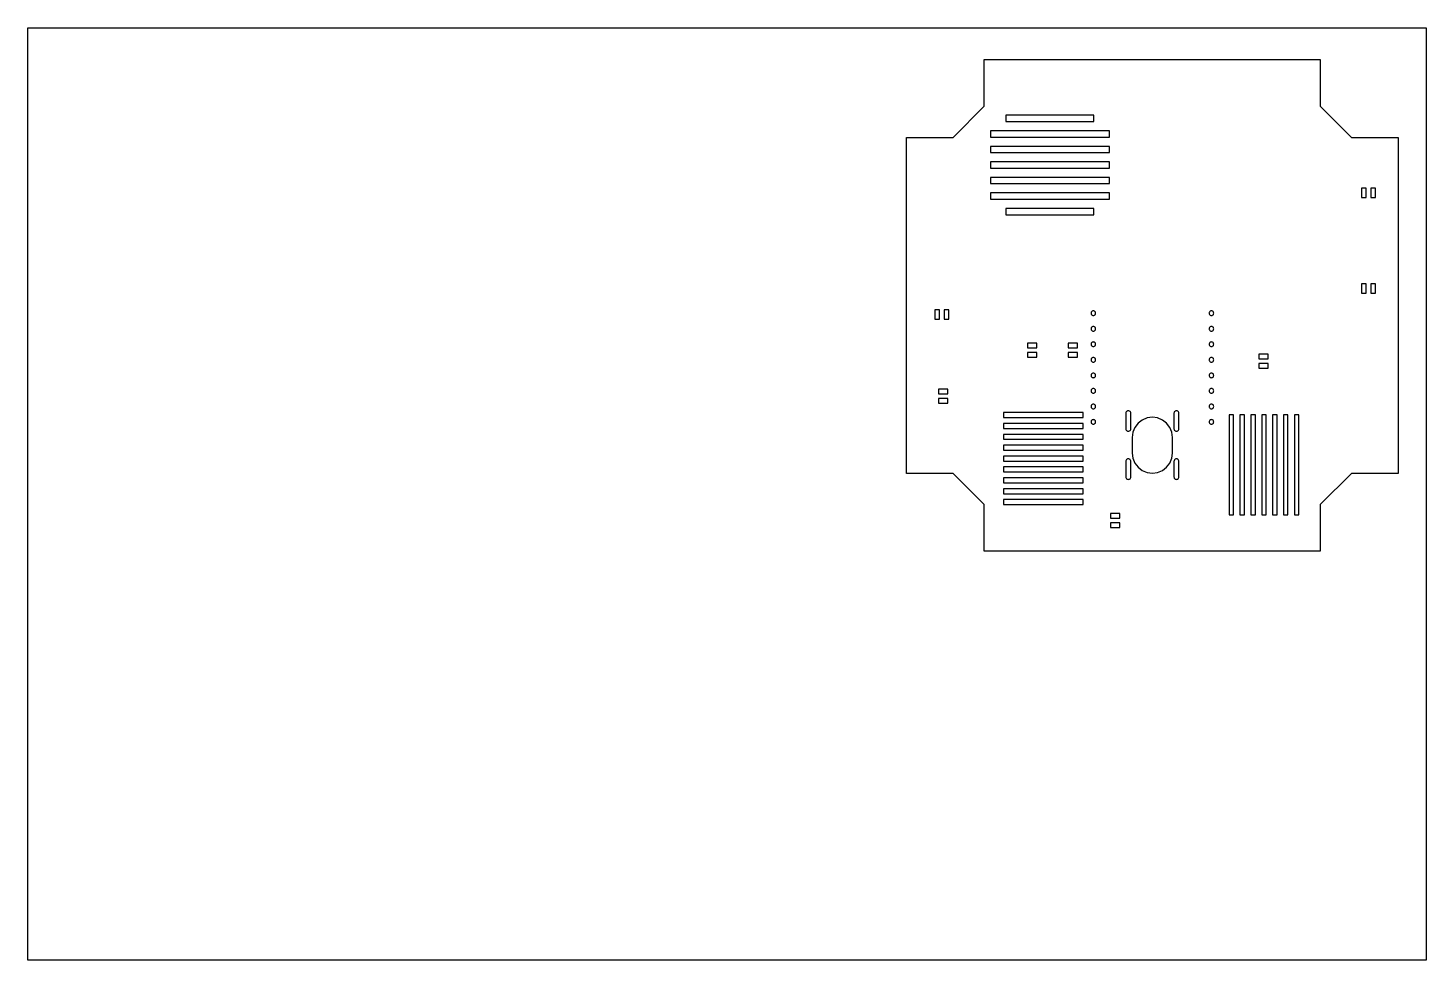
# Model space of a CAD drawing. Extents: x 37.8 to 127.8, y -2.4 to 57.6.
import ezdxf

# ---------------------------------------------------------------- set-up
doc = ezdxf.new("R2010")
doc.units = 0
doc.header["$MEASUREMENT"] = 0
doc.layers.add('Groupe#118', color=7, linetype='Continuous')

msp = doc.modelspace()

# ---------------------------------------------------------------- linework, layer by layer
at = {"extrusion": (0, 0, -1)}
for p, q in [((37.812, -2.439), (37.812, 57.561)), ((37.812, 57.561), (127.812, 57.561)), ((127.812, 57.561), (127.812, -2.439)), ((127.812, -2.439), (37.812, -2.439))]:
    msp.add_line(p, q, dxfattribs=at)
at = {"layer": 'Groupe#118'}
for points in [[(126.019, 50.51, 0.4), (126.019, 28.885, 0.4), (123.019, 28.885, 0.4), (120.994, 26.885, 0.4), (120.994, 23.885, 0.4), (99.369, 23.885, 0.4), (99.369, 26.885, 0.4), (97.369, 28.885, 0.4), (94.369, 28.885, 0.4), (94.369, 50.51, 0.4), (97.369, 50.51, 0.4), (99.369, 52.535, 0.4), (99.369, 55.535, 0.4), (120.994, 55.535, 0.4), (120.994, 52.535, 0.4), (123.019, 50.51, 0.4), (126.019, 50.51, 0.4)], [(106.43, 51.539, 0.4), (106.43, 51.939, 0.4), (100.77, 51.939, 0.4), (100.77, 51.539, 0.4), (106.43, 51.539, 0.4)], [(107.43, 50.539, 0.4), (107.43, 50.939, 0.4), (99.77, 50.939, 0.4), (99.77, 50.539, 0.4), (107.43, 50.539, 0.4)], [(107.43, 49.539, 0.4), (107.43, 49.939, 0.4), (99.77, 49.939, 0.4), (99.77, 49.539, 0.4), (107.43, 49.539, 0.4)], [(107.43, 48.539, 0.4), (107.43, 48.939, 0.4), (99.77, 48.939, 0.4), (99.77, 48.539, 0.4), (107.43, 48.539, 0.4)], [(107.43, 47.539, 0.4), (107.43, 47.939, 0.4), (99.77, 47.939, 0.4), (99.77, 47.539, 0.4), (107.43, 47.539, 0.4)], [(107.43, 46.539, 0.4), (107.43, 46.939, 0.4), (99.77, 46.939, 0.4), (99.77, 46.539, 0.4), (107.43, 46.539, 0.4)], [(123.949, 47.243, 0.4), (123.649, 47.243, 0.4), (123.649, 46.643, 0.4), (123.949, 46.643, 0.4), (123.949, 47.243, 0.4)], [(124.549, 47.243, 0.4), (124.249, 47.243, 0.4), (124.249, 46.643, 0.4), (124.549, 46.643, 0.4), (124.549, 47.243, 0.4)], [(106.43, 45.539, 0.4), (106.43, 45.939, 0.4), (100.77, 45.939, 0.4), (100.77, 45.539, 0.4), (106.43, 45.539, 0.4)], [(123.649, 40.493, 0.4), (123.949, 40.493, 0.4), (123.949, 41.093, 0.4), (123.649, 41.093, 0.4), (123.649, 40.493, 0.4)], [(124.249, 40.493, 0.4), (124.549, 40.493, 0.4), (124.549, 41.093, 0.4), (124.249, 41.093, 0.4), (124.249, 40.493, 0.4)], [(96.501, 39.423, 0.4), (96.201, 39.423, 0.4), (96.201, 38.823, 0.4), (96.501, 38.823, 0.4), (96.501, 39.423, 0.4)], [(97.101, 39.423, 0.4), (96.801, 39.423, 0.4), (96.801, 38.823, 0.4), (97.101, 38.823, 0.4), (97.101, 39.423, 0.4)], [(106.544, 39.198, 0.4), (106.544, 39.203, 0.4), (106.539, 39.237, 0.4), (106.524, 39.273, 0.4), (106.5, 39.304, 0.4), (106.469, 39.328, 0.4), (106.433, 39.343, 0.4), (106.394, 39.348, 0.4), (106.356, 39.343, 0.4), (106.319, 39.328, 0.4), (106.288, 39.304, 0.4), (106.264, 39.273, 0.4), (106.249, 39.237, 0.4), (106.245, 39.203, 0.4), (106.244, 39.198, 0.4), (106.249, 39.159, 0.4), (106.264, 39.123, 0.4), (106.288, 39.092, 0.4), (106.319, 39.068, 0.4), (106.356, 39.053, 0.4), (106.394, 39.048, 0.4), (106.433, 39.053, 0.4), (106.469, 39.068, 0.4), (106.5, 39.092, 0.4), (106.524, 39.123, 0.4), (106.539, 39.159, 0.4), (106.544, 39.198, 0.4)], [(114.144, 39.198, 0.4), (114.144, 39.203, 0.4), (114.139, 39.237, 0.4), (114.124, 39.273, 0.4), (114.1, 39.304, 0.4), (114.069, 39.328, 0.4), (114.033, 39.343, 0.4), (113.994, 39.348, 0.4), (113.956, 39.343, 0.4), (113.919, 39.328, 0.4), (113.888, 39.304, 0.4), (113.864, 39.273, 0.4), (113.849, 39.237, 0.4), (113.845, 39.203, 0.4), (113.844, 39.198, 0.4), (113.849, 39.159, 0.4), (113.864, 39.123, 0.4), (113.888, 39.092, 0.4), (113.919, 39.068, 0.4), (113.956, 39.053, 0.4), (113.994, 39.048, 0.4), (114.033, 39.053, 0.4), (114.069, 39.068, 0.4), (114.1, 39.092, 0.4), (114.124, 39.123, 0.4), (114.139, 39.159, 0.4), (114.144, 39.198, 0.4)], [(106.524, 38.273, 0.4), (106.5, 38.304, 0.4), (106.469, 38.328, 0.4), (106.433, 38.343, 0.4), (106.394, 38.348, 0.4), (106.356, 38.343, 0.4), (106.319, 38.328, 0.4), (106.288, 38.304, 0.4), (106.264, 38.273, 0.4), (106.249, 38.237, 0.4), (106.244, 38.198, 0.4), (106.249, 38.159, 0.4), (106.264, 38.123, 0.4), (106.288, 38.092, 0.4), (106.319, 38.068, 0.4), (106.356, 38.053, 0.4), (106.394, 38.048, 0.4), (106.433, 38.053, 0.4), (106.469, 38.068, 0.4), (106.5, 38.092, 0.4), (106.524, 38.123, 0.4), (106.539, 38.159, 0.4), (106.544, 38.198, 0.4), (106.539, 38.237, 0.4), (106.524, 38.273, 0.4)], [(113.919, 38.068, 0.4), (113.956, 38.053, 0.4), (113.994, 38.048, 0.4), (114.033, 38.053, 0.4), (114.069, 38.068, 0.4), (114.1, 38.092, 0.4), (114.124, 38.123, 0.4), (114.139, 38.159, 0.4), (114.144, 38.198, 0.4), (114.139, 38.237, 0.4), (114.124, 38.273, 0.4), (114.1, 38.304, 0.4), (114.069, 38.328, 0.4), (114.033, 38.343, 0.4), (113.994, 38.348, 0.4), (113.956, 38.343, 0.4), (113.919, 38.328, 0.4), (113.888, 38.304, 0.4), (113.864, 38.273, 0.4), (113.849, 38.237, 0.4), (113.844, 38.198, 0.4), (113.849, 38.159, 0.4), (113.864, 38.123, 0.4), (113.888, 38.092, 0.4), (113.919, 38.068, 0.4)], [(102.766, 36.971, 0.4), (102.766, 37.271, 0.4), (102.166, 37.271, 0.4), (102.166, 36.971, 0.4), (102.766, 36.971, 0.4)], [(105.366, 36.971, 0.4), (105.366, 37.271, 0.4), (104.766, 37.271, 0.4), (104.766, 36.971, 0.4), (105.366, 36.971, 0.4)], [(106.394, 37.048, 0.4), (106.433, 37.053, 0.4), (106.469, 37.068, 0.4), (106.5, 37.092, 0.4), (106.524, 37.123, 0.4), (106.539, 37.159, 0.4), (106.544, 37.198, 0.4), (106.539, 37.237, 0.4), (106.524, 37.273, 0.4), (106.5, 37.304, 0.4), (106.469, 37.328, 0.4), (106.433, 37.343, 0.4), (106.394, 37.348, 0.4), (106.356, 37.343, 0.4), (106.319, 37.328, 0.4), (106.288, 37.304, 0.4), (106.264, 37.273, 0.4), (106.249, 37.237, 0.4), (106.244, 37.198, 0.4), (106.249, 37.159, 0.4), (106.264, 37.123, 0.4), (106.288, 37.092, 0.4), (106.319, 37.068, 0.4), (106.356, 37.053, 0.4), (106.394, 37.048, 0.4)], [(114.124, 37.123, 0.4), (114.139, 37.159, 0.4), (114.144, 37.198, 0.4), (114.139, 37.237, 0.4), (114.124, 37.273, 0.4), (114.1, 37.304, 0.4), (114.069, 37.328, 0.4), (114.033, 37.343, 0.4), (113.994, 37.348, 0.4), (113.956, 37.343, 0.4), (113.919, 37.328, 0.4), (113.888, 37.304, 0.4), (113.864, 37.273, 0.4), (113.849, 37.237, 0.4), (113.844, 37.198, 0.4), (113.849, 37.159, 0.4), (113.864, 37.123, 0.4), (113.888, 37.092, 0.4), (113.919, 37.068, 0.4), (113.956, 37.053, 0.4), (113.994, 37.048, 0.4), (114.033, 37.053, 0.4), (114.069, 37.068, 0.4), (114.1, 37.092, 0.4), (114.124, 37.123, 0.4)], [(102.766, 36.371, 0.4), (102.766, 36.671, 0.4), (102.166, 36.671, 0.4), (102.166, 36.371, 0.4), (102.766, 36.371, 0.4)], [(105.366, 36.371, 0.4), (105.366, 36.671, 0.4), (104.766, 36.671, 0.4), (104.766, 36.371, 0.4), (105.366, 36.371, 0.4)], [(106.524, 36.273, 0.4), (106.5, 36.304, 0.4), (106.469, 36.328, 0.4), (106.433, 36.343, 0.4), (106.394, 36.348, 0.4), (106.356, 36.343, 0.4), (106.319, 36.328, 0.4), (106.288, 36.304, 0.4), (106.264, 36.273, 0.4), (106.249, 36.237, 0.4), (106.244, 36.198, 0.4), (106.249, 36.159, 0.4), (106.264, 36.123, 0.4), (106.288, 36.092, 0.4), (106.319, 36.068, 0.4), (106.356, 36.053, 0.4), (106.394, 36.048, 0.4), (106.433, 36.053, 0.4), (106.469, 36.068, 0.4), (106.5, 36.092, 0.4), (106.524, 36.123, 0.4), (106.539, 36.159, 0.4), (106.544, 36.198, 0.4), (106.539, 36.237, 0.4), (106.524, 36.273, 0.4)], [(113.888, 36.092, 0.4), (113.919, 36.068, 0.4), (113.956, 36.053, 0.4), (113.994, 36.048, 0.4), (114.033, 36.053, 0.4), (114.069, 36.068, 0.4), (114.1, 36.092, 0.4), (114.124, 36.123, 0.4), (114.139, 36.159, 0.4), (114.144, 36.198, 0.4), (114.139, 36.237, 0.4), (114.124, 36.273, 0.4), (114.1, 36.304, 0.4), (114.069, 36.328, 0.4), (114.033, 36.343, 0.4), (113.994, 36.348, 0.4), (113.956, 36.343, 0.4), (113.919, 36.328, 0.4), (113.888, 36.304, 0.4), (113.864, 36.273, 0.4), (113.849, 36.237, 0.4), (113.844, 36.198, 0.4), (113.849, 36.159, 0.4), (113.864, 36.123, 0.4), (113.888, 36.092, 0.4)], [(117.656, 36.271, 0.4), (117.656, 36.571, 0.4), (117.056, 36.571, 0.4), (117.056, 36.271, 0.4), (117.656, 36.271, 0.4)], [(106.5, 35.092, 0.4), (106.524, 35.123, 0.4), (106.539, 35.159, 0.4), (106.544, 35.198, 0.4), (106.539, 35.237, 0.4), (106.524, 35.273, 0.4), (106.5, 35.304, 0.4), (106.469, 35.328, 0.4), (106.433, 35.343, 0.4), (106.394, 35.348, 0.4), (106.356, 35.343, 0.4), (106.319, 35.328, 0.4), (106.288, 35.304, 0.4), (106.264, 35.273, 0.4), (106.249, 35.237, 0.4), (106.244, 35.198, 0.4), (106.249, 35.159, 0.4), (106.264, 35.123, 0.4), (106.288, 35.092, 0.4), (106.319, 35.068, 0.4), (106.356, 35.053, 0.4), (106.394, 35.048, 0.4), (106.433, 35.053, 0.4), (106.469, 35.068, 0.4), (106.5, 35.092, 0.4)], [(114.069, 35.068, 0.4), (114.1, 35.092, 0.4), (114.124, 35.123, 0.4), (114.139, 35.159, 0.4), (114.144, 35.198, 0.4), (114.139, 35.237, 0.4), (114.124, 35.273, 0.4), (114.1, 35.304, 0.4), (114.069, 35.328, 0.4), (114.033, 35.343, 0.4), (113.994, 35.348, 0.4), (113.956, 35.343, 0.4), (113.919, 35.328, 0.4), (113.888, 35.304, 0.4), (113.864, 35.273, 0.4), (113.849, 35.237, 0.4), (113.844, 35.198, 0.4), (113.849, 35.159, 0.4), (113.864, 35.123, 0.4), (113.888, 35.092, 0.4), (113.919, 35.068, 0.4), (113.956, 35.053, 0.4), (113.994, 35.048, 0.4), (114.033, 35.053, 0.4), (114.069, 35.068, 0.4)], [(117.656, 35.671, 0.4), (117.656, 35.971, 0.4), (117.056, 35.971, 0.4), (117.056, 35.671, 0.4), (117.656, 35.671, 0.4)], [(97.017, 34.012, 0.4), (97.017, 34.312, 0.4), (96.417, 34.312, 0.4), (96.417, 34.012, 0.4), (97.017, 34.012, 0.4)], [(106.5, 34.092, 0.4), (106.524, 34.123, 0.4), (106.539, 34.159, 0.4), (106.544, 34.198, 0.4), (106.539, 34.237, 0.4), (106.524, 34.273, 0.4), (106.5, 34.304, 0.4), (106.469, 34.328, 0.4), (106.433, 34.343, 0.4), (106.394, 34.348, 0.4), (106.356, 34.343, 0.4), (106.319, 34.328, 0.4), (106.288, 34.304, 0.4), (106.264, 34.273, 0.4), (106.249, 34.237, 0.4), (106.244, 34.198, 0.4), (106.249, 34.159, 0.4), (106.264, 34.123, 0.4), (106.288, 34.092, 0.4), (106.319, 34.068, 0.4), (106.356, 34.053, 0.4), (106.394, 34.048, 0.4), (106.433, 34.053, 0.4), (106.469, 34.068, 0.4), (106.5, 34.092, 0.4)], [(113.919, 34.328, 0.4), (113.888, 34.304, 0.4), (113.864, 34.273, 0.4), (113.849, 34.237, 0.4), (113.844, 34.198, 0.4), (113.849, 34.159, 0.4), (113.864, 34.123, 0.4), (113.888, 34.092, 0.4), (113.919, 34.068, 0.4), (113.956, 34.053, 0.4), (113.994, 34.048, 0.4), (114.033, 34.053, 0.4), (114.069, 34.068, 0.4), (114.1, 34.092, 0.4), (114.124, 34.123, 0.4), (114.139, 34.159, 0.4), (114.144, 34.198, 0.4), (114.139, 34.237, 0.4), (114.124, 34.273, 0.4), (114.1, 34.304, 0.4), (114.069, 34.328, 0.4), (114.033, 34.343, 0.4), (113.994, 34.348, 0.4), (113.956, 34.343, 0.4), (113.919, 34.328, 0.4)], [(97.017, 33.412, 0.4), (97.017, 33.712, 0.4), (96.417, 33.712, 0.4), (96.417, 33.412, 0.4), (97.017, 33.412, 0.4)], [(106.539, 33.159, 0.4), (106.544, 33.198, 0.4), (106.539, 33.237, 0.4), (106.524, 33.273, 0.4), (106.5, 33.304, 0.4), (106.469, 33.328, 0.4), (106.433, 33.343, 0.4), (106.394, 33.348, 0.4), (106.356, 33.343, 0.4), (106.319, 33.328, 0.4), (106.288, 33.304, 0.4), (106.264, 33.273, 0.4), (106.249, 33.237, 0.4), (106.244, 33.198, 0.4), (106.249, 33.159, 0.4), (106.264, 33.123, 0.4), (106.288, 33.092, 0.4), (106.319, 33.068, 0.4), (106.356, 33.053, 0.4), (106.394, 33.048, 0.4), (106.433, 33.053, 0.4), (106.469, 33.068, 0.4), (106.5, 33.092, 0.4), (106.524, 33.123, 0.4), (106.539, 33.159, 0.4)], [(114.139, 33.237, 0.4), (114.124, 33.273, 0.4), (114.1, 33.304, 0.4), (114.069, 33.328, 0.4), (114.033, 33.343, 0.4), (113.994, 33.348, 0.4), (113.956, 33.343, 0.4), (113.919, 33.328, 0.4), (113.888, 33.304, 0.4), (113.864, 33.273, 0.4), (113.849, 33.237, 0.4), (113.844, 33.198, 0.4), (113.849, 33.159, 0.4), (113.864, 33.123, 0.4), (113.888, 33.092, 0.4), (113.919, 33.068, 0.4), (113.956, 33.053, 0.4), (113.994, 33.048, 0.4), (114.033, 33.053, 0.4), (114.069, 33.068, 0.4), (114.1, 33.092, 0.4), (114.124, 33.123, 0.4), (114.139, 33.159, 0.4), (114.144, 33.198, 0.4), (114.139, 33.237, 0.4)], [(105.731, 32.48, 0.4), (105.731, 32.8, 0.4), (100.611, 32.8, 0.4), (100.611, 32.48, 0.4), (105.731, 32.48, 0.4)], [(108.804, 31.76, 0.4), (108.804, 32.76, 0.4), (108.799, 32.802, 0.4), (108.783, 32.84, 0.4), (108.763, 32.866, 0.4), (108.758, 32.873, 0.4), (108.724, 32.899, 0.4), (108.686, 32.915, 0.4), (108.644, 32.92, 0.4), (108.641, 32.92, 0.4), (108.603, 32.915, 0.4), (108.564, 32.899, 0.4), (108.531, 32.873, 0.4), (108.509, 32.845, 0.4), (108.506, 32.84, 0.4), (108.49, 32.802, 0.4), (108.484, 32.76, 0.4), (108.484, 31.76, 0.4), (108.49, 31.719, 0.4), (108.506, 31.68, 0.4), (108.531, 31.647, 0.4), (108.564, 31.622, 0.4), (108.603, 31.606, 0.4), (108.641, 31.601, 0.4), (108.644, 31.6, 0.4), (108.686, 31.606, 0.4), (108.724, 31.622, 0.4), (108.728, 31.625, 0.4), (108.758, 31.647, 0.4), (108.783, 31.68, 0.4), (108.799, 31.719, 0.4), (108.804, 31.76, 0.4)], [(108.939, 31.534, 0.4), (108.894, 31.198, 0.4), (108.894, 30.198, 0.4), (108.939, 29.861, 0.4), (109.069, 29.548, 0.4), (109.275, 29.279, 0.4), (109.544, 29.072, 0.4), (109.858, 28.942, 0.4), (110.194, 28.898, 0.4), (110.531, 28.942, 0.4), (110.844, 29.072, 0.4), (111.114, 29.279, 0.4), (111.32, 29.548, 0.4), (111.45, 29.861, 0.4), (111.494, 30.198, 0.4), (111.494, 31.198, 0.4), (111.45, 31.534, 0.4), (111.32, 31.848, 0.4), (111.114, 32.117, 0.4), (110.844, 32.324, 0.4), (110.531, 32.454, 0.4), (110.194, 32.498, 0.4), (109.858, 32.454, 0.4), (109.544, 32.324, 0.4), (109.275, 32.117, 0.4), (109.069, 31.848, 0.4), (108.939, 31.534, 0.4)], [(111.904, 31.76, 0.4), (111.904, 32.76, 0.4), (111.899, 32.802, 0.4), (111.883, 32.84, 0.4), (111.863, 32.866, 0.4), (111.858, 32.873, 0.4), (111.824, 32.899, 0.4), (111.786, 32.915, 0.4), (111.744, 32.92, 0.4), (111.741, 32.92, 0.4), (111.703, 32.915, 0.4), (111.664, 32.899, 0.4), (111.631, 32.873, 0.4), (111.609, 32.845, 0.4), (111.606, 32.84, 0.4), (111.59, 32.802, 0.4), (111.584, 32.76, 0.4), (111.584, 31.76, 0.4), (111.59, 31.719, 0.4), (111.606, 31.68, 0.4), (111.631, 31.647, 0.4), (111.664, 31.622, 0.4), (111.703, 31.606, 0.4), (111.741, 31.601, 0.4), (111.744, 31.6, 0.4), (111.786, 31.606, 0.4), (111.824, 31.622, 0.4), (111.828, 31.625, 0.4), (111.858, 31.647, 0.4), (111.883, 31.68, 0.4), (111.899, 31.719, 0.4), (111.904, 31.76, 0.4)], [(115.425, 26.221, 0.4), (115.425, 32.661, 0.4), (115.135, 32.661, 0.4), (115.135, 26.221, 0.4), (115.425, 26.221, 0.4)], [(116.125, 26.221, 0.4), (116.125, 32.661, 0.4), (115.835, 32.661, 0.4), (115.835, 26.221, 0.4), (116.125, 26.221, 0.4)], [(116.825, 26.221, 0.4), (116.825, 32.661, 0.4), (116.535, 32.661, 0.4), (116.535, 26.221, 0.4), (116.825, 26.221, 0.4)], [(117.525, 26.221, 0.4), (117.525, 32.661, 0.4), (117.235, 32.661, 0.4), (117.235, 26.221, 0.4), (117.525, 26.221, 0.4)], [(118.225, 26.221, 0.4), (118.225, 32.661, 0.4), (117.935, 32.661, 0.4), (117.935, 26.221, 0.4), (118.225, 26.221, 0.4)], [(118.925, 26.221, 0.4), (118.925, 32.661, 0.4), (118.635, 32.661, 0.4), (118.635, 26.221, 0.4), (118.925, 26.221, 0.4)], [(119.625, 26.221, 0.4), (119.625, 32.661, 0.4), (119.335, 32.661, 0.4), (119.335, 26.221, 0.4), (119.625, 26.221, 0.4)], [(105.731, 31.78, 0.4), (105.731, 32.1, 0.4), (100.611, 32.1, 0.4), (100.611, 31.78, 0.4), (105.731, 31.78, 0.4)], [(106.319, 32.328, 0.4), (106.288, 32.304, 0.4), (106.264, 32.273, 0.4), (106.249, 32.237, 0.4), (106.244, 32.198, 0.4), (106.249, 32.159, 0.4), (106.264, 32.123, 0.4), (106.288, 32.092, 0.4), (106.319, 32.068, 0.4), (106.356, 32.053, 0.4), (106.394, 32.048, 0.4), (106.433, 32.053, 0.4), (106.469, 32.068, 0.4), (106.5, 32.092, 0.4), (106.524, 32.123, 0.4), (106.539, 32.159, 0.4), (106.544, 32.198, 0.4), (106.539, 32.237, 0.4), (106.524, 32.273, 0.4), (106.5, 32.304, 0.4), (106.469, 32.328, 0.4), (106.433, 32.343, 0.4), (106.394, 32.348, 0.4), (106.356, 32.343, 0.4), (106.319, 32.328, 0.4)], [(114.033, 32.343, 0.4), (113.994, 32.348, 0.4), (113.956, 32.343, 0.4), (113.919, 32.328, 0.4), (113.888, 32.304, 0.4), (113.864, 32.273, 0.4), (113.849, 32.237, 0.4), (113.844, 32.198, 0.4), (113.849, 32.159, 0.4), (113.864, 32.123, 0.4), (113.888, 32.092, 0.4), (113.919, 32.068, 0.4), (113.956, 32.053, 0.4), (113.994, 32.048, 0.4), (114.033, 32.053, 0.4), (114.069, 32.068, 0.4), (114.1, 32.092, 0.4), (114.124, 32.123, 0.4), (114.139, 32.159, 0.4), (114.144, 32.198, 0.4), (114.139, 32.237, 0.4), (114.124, 32.273, 0.4), (114.1, 32.304, 0.4), (114.069, 32.328, 0.4), (114.033, 32.343, 0.4)], [(105.731, 31.08, 0.4), (105.731, 31.4, 0.4), (100.611, 31.4, 0.4), (100.611, 31.08, 0.4), (105.731, 31.08, 0.4)], [(105.731, 30.38, 0.4), (105.731, 30.7, 0.4), (100.611, 30.7, 0.4), (100.611, 30.38, 0.4), (105.731, 30.38, 0.4)], [(105.731, 29.68, 0.4), (105.731, 30, 0.4), (100.611, 30, 0.4), (100.611, 29.68, 0.4), (105.731, 29.68, 0.4)], [(108.804, 28.66, 0.4), (108.804, 29.66, 0.4), (108.799, 29.702, 0.4), (108.783, 29.74, 0.4), (108.763, 29.766, 0.4), (108.758, 29.773, 0.4), (108.724, 29.799, 0.4), (108.686, 29.815, 0.4), (108.644, 29.82, 0.4), (108.641, 29.82, 0.4), (108.603, 29.815, 0.4), (108.564, 29.799, 0.4), (108.531, 29.773, 0.4), (108.509, 29.745, 0.4), (108.506, 29.74, 0.4), (108.49, 29.702, 0.4), (108.484, 29.66, 0.4), (108.484, 28.66, 0.4), (108.49, 28.619, 0.4), (108.506, 28.58, 0.4), (108.531, 28.547, 0.4), (108.564, 28.522, 0.4), (108.603, 28.506, 0.4), (108.641, 28.501, 0.4), (108.644, 28.5, 0.4), (108.686, 28.506, 0.4), (108.724, 28.522, 0.4), (108.728, 28.525, 0.4), (108.758, 28.547, 0.4), (108.783, 28.58, 0.4), (108.799, 28.619, 0.4), (108.804, 28.66, 0.4)], [(111.904, 28.66, 0.4), (111.904, 29.66, 0.4), (111.899, 29.702, 0.4), (111.883, 29.74, 0.4), (111.863, 29.766, 0.4), (111.858, 29.773, 0.4), (111.824, 29.799, 0.4), (111.786, 29.815, 0.4), (111.744, 29.82, 0.4), (111.741, 29.82, 0.4), (111.703, 29.815, 0.4), (111.664, 29.799, 0.4), (111.631, 29.773, 0.4), (111.609, 29.745, 0.4), (111.606, 29.74, 0.4), (111.59, 29.702, 0.4), (111.584, 29.66, 0.4), (111.584, 28.66, 0.4), (111.59, 28.619, 0.4), (111.606, 28.58, 0.4), (111.631, 28.547, 0.4), (111.664, 28.522, 0.4), (111.703, 28.506, 0.4), (111.741, 28.501, 0.4), (111.744, 28.5, 0.4), (111.786, 28.506, 0.4), (111.824, 28.522, 0.4), (111.828, 28.525, 0.4), (111.858, 28.547, 0.4), (111.883, 28.58, 0.4), (111.899, 28.619, 0.4), (111.904, 28.66, 0.4)], [(105.731, 28.98, 0.4), (105.731, 29.3, 0.4), (100.611, 29.3, 0.4), (100.611, 28.98, 0.4), (105.731, 28.98, 0.4)], [(105.731, 28.28, 0.4), (105.731, 28.6, 0.4), (100.611, 28.6, 0.4), (100.611, 28.28, 0.4), (105.731, 28.28, 0.4)], [(105.731, 27.58, 0.4), (105.731, 27.9, 0.4), (100.611, 27.9, 0.4), (100.611, 27.58, 0.4), (105.731, 27.58, 0.4)], [(105.731, 26.88, 0.4), (105.731, 27.2, 0.4), (100.611, 27.2, 0.4), (100.611, 26.88, 0.4), (105.731, 26.88, 0.4)], [(108.091, 25.998, 0.4), (108.091, 26.298, 0.4), (107.491, 26.298, 0.4), (107.491, 25.998, 0.4), (108.091, 25.998, 0.4)], [(108.091, 25.398, 0.4), (108.091, 25.698, 0.4), (107.491, 25.698, 0.4), (107.491, 25.398, 0.4), (108.091, 25.398, 0.4)]]:
    msp.add_polyline3d(points, dxfattribs=at)

doc.saveas('drawing.dxf')
